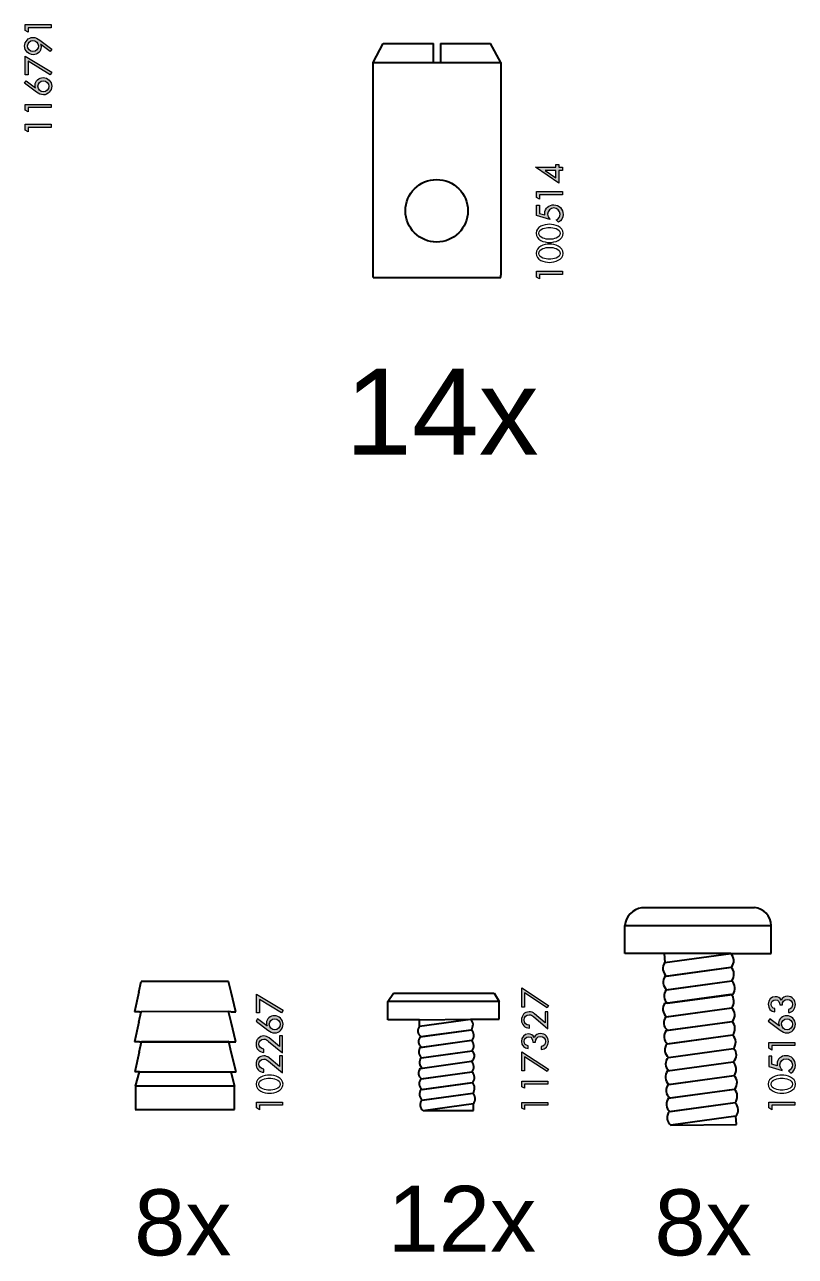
# Model space of a CAD drawing. Header units: centimetres. Extents: x 50 to 1431, y -211 to 1012.
# Drawn here: x 418.6 to 481.7, y 308.3 to 409.1 of the extents above; entities that cross this region are included whole.
import ezdxf

# ---------------------------------------------------------------- set-up
doc = ezdxf.new("R2010")
doc.units = ezdxf.units.CM
doc.header["$MEASUREMENT"] = 0
for name, color, linetype in [('Chiodi', 1, 'Continuous'), ('Livello 1', 7, 'Continuous'), ('struttura', 7, 'Continuous')]:
    doc.layers.add(name, color=color, linetype=linetype)
doc.styles.get("Standard").update_dxf_attribs({"font": 'Arial.ttf'})

msp = doc.modelspace()

# ---------------------------------------------------------------- hatches: boundary and pattern name
at = {"layer": 'Livello 1', "true_color": 0xffffff}
h = msp.add_hatch(color=7, dxfattribs=at)
h.dxf.hatch_style = 2
h.paths.add_polyline_path([(418.92, 408.52), (418.68, 408.67), (418.68, 409.15), (420.8, 409.15), (420.8, 408.89), (418.92, 408.89)])
h = msp.add_hatch(color=7, dxfattribs=at)
h.dxf.hatch_style = 2
edge = h.paths.add_edge_path()
edge.add_spline(control_points=[(420.72, 406.95), (420.72, 406.95), (419.95, 407.52), (419.95, 407.52), (419.95, 407.52), (419.94, 407.52), (419.94, 407.52), (419.98, 407.46), (419.98, 407.38), (419.98, 407.31), (419.98, 406.96), (419.67, 406.69), (419.33, 406.69), (418.94, 406.69), (418.63, 407.01), (418.63, 407.4), (418.63, 407.76), (418.93, 408.1), (419.31, 408.1), (419.52, 408.1), (419.7, 408), (419.87, 407.87), (419.87, 407.87), (420.85, 407.15), (420.85, 407.15), (420.85, 407.15), (420.72, 406.95), (420.72, 406.95)], knot_values=[0, 0, 0, 0, 1, 1, 1, 2, 2, 2, 3, 3, 3, 4, 4, 4, 5, 5, 5, 6, 6, 6, 7, 7, 7, 8, 8, 8, 9, 9, 9, 9], degree=3, periodic=0)
edge = h.paths.add_edge_path()
edge.add_spline(control_points=[(419.31, 407.85), (419.09, 407.85), (418.87, 407.65), (418.87, 407.42), (418.87, 407.16), (419.07, 406.95), (419.31, 406.95), (419.57, 406.95), (419.76, 407.18), (419.76, 407.4), (419.76, 407.67), (419.54, 407.85), (419.31, 407.85)], knot_values=[0, 0, 0, 0, 0.352778, 0.352778, 0.352778, 0.705556, 0.705556, 0.705556, 1.058333, 1.058333, 1.058333, 1.411111, 1.411111, 1.411111, 1.411111], degree=3, periodic=0)
edge.add_line((419.31, 407.85), (419.31, 407.85))
h = msp.add_hatch(color=7, dxfattribs=at)
h.dxf.hatch_style = 2
h.paths.add_polyline_path([(418.92, 405.05), (418.68, 405.05), (418.68, 406.58), (420.85, 405.25), (420.72, 405.05), (418.92, 406.15)])
h = msp.add_hatch(color=7, dxfattribs=at)
h.dxf.hatch_style = 2
edge = h.paths.add_edge_path()
edge.add_spline(control_points=[(418.76, 404.55), (418.76, 404.55), (419.53, 403.98), (419.53, 403.98), (419.53, 403.98), (419.53, 403.98), (419.53, 403.98), (419.5, 404.05), (419.48, 404.12), (419.48, 404.19), (419.48, 404.54), (419.81, 404.81), (420.15, 404.81), (420.54, 404.81), (420.85, 404.49), (420.85, 404.11), (420.85, 403.74), (420.54, 403.4), (420.17, 403.4), (419.95, 403.4), (419.77, 403.5), (419.61, 403.63), (419.61, 403.63), (418.63, 404.35), (418.63, 404.35), (418.63, 404.35), (418.76, 404.55), (418.76, 404.55)], knot_values=[0, 0, 0, 0, 1, 1, 1, 2, 2, 2, 3, 3, 3, 4, 4, 4, 5, 5, 5, 6, 6, 6, 7, 7, 7, 8, 8, 8, 9, 9, 9, 9], degree=3, periodic=0)
edge = h.paths.add_edge_path()
edge.add_spline(control_points=[(420.18, 404.55), (419.91, 404.55), (419.72, 404.33), (419.72, 404.1), (419.72, 403.87), (419.93, 403.65), (420.16, 403.65), (420.41, 403.65), (420.61, 403.86), (420.61, 404.1), (420.61, 404.34), (420.41, 404.55), (420.18, 404.55)], knot_values=[0, 0, 0, 0, 0.352778, 0.352778, 0.352778, 0.705556, 0.705556, 0.705556, 1.058333, 1.058333, 1.058333, 1.411111, 1.411111, 1.411111, 1.411111], degree=3, periodic=0)
edge.add_line((420.18, 404.55), (420.18, 404.55))
h = msp.add_hatch(color=7, dxfattribs=at)
h.dxf.hatch_style = 2
h.paths.add_polyline_path([(418.92, 402), (418.68, 402.15), (418.68, 402.62), (420.8, 402.62), (420.8, 402.37), (418.92, 402.37)])
h = msp.add_hatch(color=7, dxfattribs=at)
h.dxf.hatch_style = 2
h.paths.add_polyline_path([(418.92, 400.37), (418.68, 400.52), (418.68, 400.99), (420.8, 400.99), (420.8, 400.74), (418.92, 400.74)])
h = msp.add_hatch(color=7, dxfattribs=at)
h.dxf.hatch_style = 2
h.paths.add_polyline_path([(462.12, 397.71), (462.35, 397.71), (462.35, 397.47), (462.66, 397.47), (462.66, 397.21), (462.35, 397.21), (462.35, 396.16), (460.44, 397.47), (462.12, 397.47)])
h.paths.add_polyline_path([(461.24, 397.21), (461.24, 397.21), (462.12, 396.61), (462.12, 397.21)])
h = msp.add_hatch(color=7, dxfattribs=at)
h.dxf.hatch_style = 2
h.paths.add_polyline_path([(460.78, 394.86), (460.53, 395.01), (460.53, 395.48), (462.66, 395.48), (462.66, 395.23), (460.78, 395.23)])
h = msp.add_hatch(color=7, dxfattribs=at)
h.dxf.hatch_style = 2
edge = h.paths.add_edge_path()
edge.add_spline(control_points=[(460.78, 393.7), (460.78, 393.7), (461.21, 393.57), (461.21, 393.57), (461.21, 393.57), (461.21, 393.72), (461.21, 393.72), (461.21, 394.13), (461.56, 394.4), (461.95, 394.4), (462.4, 394.4), (462.71, 394.05), (462.71, 393.61), (462.71, 393.35), (462.57, 393.09), (462.33, 392.97), (462.33, 392.97), (462.15, 393.16), (462.15, 393.16), (462.33, 393.23), (462.46, 393.45), (462.46, 393.63), (462.46, 393.92), (462.23, 394.15), (461.94, 394.15), (461.67, 394.15), (461.44, 393.91), (461.44, 393.64), (461.44, 393.49), (461.51, 393.34), (461.63, 393.24), (461.63, 393.24), (461.63, 393.19), (461.63, 393.19), (461.63, 393.19), (460.53, 393.52), (460.53, 393.52), (460.53, 393.52), (460.53, 394.37), (460.53, 394.37), (460.53, 394.37), (460.78, 394.37), (460.78, 394.37), (460.78, 394.37), (460.78, 393.7), (460.78, 393.7)], knot_values=[0, 0, 0, 0, 1, 1, 1, 2, 2, 2, 3, 3, 3, 4, 4, 4, 5, 5, 5, 6, 6, 6, 7, 7, 7, 8, 8, 8, 9, 9, 9, 10, 10, 10, 11, 11, 11, 12, 12, 12, 13, 13, 13, 14, 14, 14, 15, 15, 15, 15], degree=3, periodic=0)
h = msp.add_hatch(color=7, dxfattribs=at)
h.dxf.hatch_style = 2
h.paths.add_polyline_path([(460.78, 388.33), (460.53, 388.48), (460.53, 388.96), (462.66, 388.96), (462.66, 388.7), (460.78, 388.7)])
h = msp.add_hatch(color=7, dxfattribs=at)
h.dxf.hatch_style = 2
h.paths.add_polyline_path([(437.86, 328.27), (437.61, 328.27), (437.61, 329.8), (439.78, 328.48), (439.66, 328.27), (437.86, 329.37)])
h = msp.add_hatch(color=7, dxfattribs=at)
h.dxf.hatch_style = 2
h.paths.add_polyline_path([(459.55, 328.74), (459.33, 328.74), (459.33, 330.31), (461.5, 328.88), (461.39, 328.69), (459.55, 329.9)])
h = msp.add_hatch(color=7, dxfattribs=at)
h.dxf.hatch_style = 2
edge = h.paths.add_edge_path()
edge.add_spline(control_points=[(480.44, 328.91), (480.44, 329.14), (480.36, 329.33), (480.1, 329.33), (479.88, 329.33), (479.73, 329.17), (479.73, 328.96), (479.73, 328.77), (479.86, 328.64), (480.04, 328.61), (480.04, 328.61), (480.04, 328.35), (480.04, 328.35), (479.69, 328.4), (479.5, 328.62), (479.5, 328.97), (479.5, 329.31), (479.72, 329.59), (480.08, 329.59), (480.28, 329.59), (480.45, 329.5), (480.56, 329.31), (480.65, 329.52), (480.85, 329.62), (481.08, 329.62), (481.48, 329.62), (481.72, 329.32), (481.72, 328.94), (481.72, 328.6), (481.5, 328.3), (481.15, 328.29), (481.15, 328.29), (481.15, 328.54), (481.15, 328.54), (481.36, 328.57), (481.49, 328.75), (481.49, 328.96), (481.49, 329.19), (481.3, 329.36), (481.07, 329.36), (480.8, 329.36), (480.64, 329.18), (480.66, 328.91), (480.66, 328.91), (480.44, 328.91), (480.44, 328.91)], knot_values=[0, 0, 0, 0, 1, 1, 1, 2, 2, 2, 3, 3, 3, 4, 4, 4, 5, 5, 5, 6, 6, 6, 7, 7, 7, 8, 8, 8, 9, 9, 9, 10, 10, 10, 11, 11, 11, 12, 12, 12, 13, 13, 13, 14, 14, 14, 15, 15, 15, 15], degree=3, periodic=0)
h = msp.add_hatch(color=7, dxfattribs=at)
h.dxf.hatch_style = 2
edge = h.paths.add_edge_path()
edge.add_spline(control_points=[(437.7, 327.77), (437.7, 327.77), (438.46, 327.2), (438.46, 327.2), (438.46, 327.2), (438.47, 327.21), (438.47, 327.21), (438.44, 327.27), (438.42, 327.34), (438.42, 327.42), (438.42, 327.77), (438.74, 328.03), (439.09, 328.03), (439.47, 328.03), (439.78, 327.71), (439.78, 327.33), (439.78, 326.96), (439.48, 326.62), (439.11, 326.62), (438.89, 326.62), (438.71, 326.73), (438.54, 326.85), (438.54, 326.85), (437.57, 327.58), (437.57, 327.58), (437.57, 327.58), (437.7, 327.77), (437.7, 327.77)], knot_values=[0, 0, 0, 0, 1, 1, 1, 2, 2, 2, 3, 3, 3, 4, 4, 4, 5, 5, 5, 6, 6, 6, 7, 7, 7, 8, 8, 8, 9, 9, 9, 9], degree=3, periodic=0)
edge = h.paths.add_edge_path()
edge.add_spline(control_points=[(439.11, 327.78), (438.85, 327.78), (438.66, 327.55), (438.66, 327.33), (438.66, 327.09), (438.87, 326.87), (439.1, 326.87), (439.34, 326.87), (439.55, 327.08), (439.55, 327.33), (439.55, 327.56), (439.35, 327.78), (439.11, 327.78)], knot_values=[0, 0, 0, 0, 0.352778, 0.352778, 0.352778, 0.705556, 0.705556, 0.705556, 1.058333, 1.058333, 1.058333, 1.411111, 1.411111, 1.411111, 1.411111], degree=3, periodic=0)
edge.add_line((439.11, 327.78), (439.11, 327.78))
h = msp.add_hatch(color=7, dxfattribs=at)
h.dxf.hatch_style = 2
edge = h.paths.add_edge_path()
edge.add_spline(control_points=[(461.24, 328.35), (461.24, 328.35), (461.46, 328.35), (461.46, 328.35), (461.46, 328.35), (461.46, 326.97), (461.46, 326.97), (461.46, 326.97), (460.28, 327.97), (460.28, 327.97), (460.18, 328.05), (460.07, 328.11), (459.93, 328.11), (459.69, 328.11), (459.52, 327.92), (459.52, 327.69), (459.52, 327.43), (459.7, 327.26), (459.95, 327.26), (459.95, 327.26), (459.95, 327.02), (459.95, 327.02), (459.58, 327.03), (459.3, 327.3), (459.3, 327.68), (459.3, 328.03), (459.55, 328.35), (459.92, 328.35), (460.1, 328.35), (460.25, 328.3), (460.37, 328.19), (460.37, 328.19), (461.24, 327.45), (461.24, 327.45), (461.24, 327.45), (461.24, 328.35), (461.24, 328.35)], knot_values=[0, 0, 0, 0, 1, 1, 1, 2, 2, 2, 3, 3, 3, 4, 4, 4, 5, 5, 5, 6, 6, 6, 7, 7, 7, 8, 8, 8, 9, 9, 9, 10, 10, 10, 11, 11, 11, 12, 12, 12, 12], degree=3, periodic=0)
h = msp.add_hatch(color=7, dxfattribs=at)
h.dxf.hatch_style = 2
edge = h.paths.add_edge_path()
edge.add_spline(control_points=[(479.63, 327.77), (479.63, 327.77), (480.4, 327.2), (480.4, 327.2), (480.4, 327.2), (480.41, 327.21), (480.41, 327.21), (480.38, 327.27), (480.35, 327.34), (480.35, 327.42), (480.35, 327.77), (480.68, 328.03), (481.02, 328.03), (481.41, 328.03), (481.72, 327.71), (481.72, 327.33), (481.72, 326.96), (481.42, 326.62), (481.04, 326.62), (480.83, 326.62), (480.65, 326.73), (480.48, 326.85), (480.48, 326.85), (479.5, 327.58), (479.5, 327.58), (479.5, 327.58), (479.63, 327.77), (479.63, 327.77)], knot_values=[0, 0, 0, 0, 1, 1, 1, 2, 2, 2, 3, 3, 3, 4, 4, 4, 5, 5, 5, 6, 6, 6, 7, 7, 7, 8, 8, 8, 9, 9, 9, 9], degree=3, periodic=0)
edge = h.paths.add_edge_path()
edge.add_spline(control_points=[(481.05, 327.78), (480.78, 327.78), (480.59, 327.55), (480.59, 327.33), (480.59, 327.09), (480.8, 326.87), (481.04, 326.87), (481.28, 326.87), (481.48, 327.08), (481.48, 327.33), (481.48, 327.56), (481.29, 327.78), (481.05, 327.78)], knot_values=[0, 0, 0, 0, 0.352778, 0.352778, 0.352778, 0.705556, 0.705556, 0.705556, 1.058333, 1.058333, 1.058333, 1.411111, 1.411111, 1.411111, 1.411111], degree=3, periodic=0)
edge.add_line((481.05, 327.78), (481.05, 327.78))
h = msp.add_hatch(color=7, dxfattribs=at)
h.dxf.hatch_style = 2
edge = h.paths.add_edge_path()
edge.add_spline(control_points=[(439.5, 326.38), (439.5, 326.38), (439.74, 326.38), (439.74, 326.38), (439.74, 326.38), (439.74, 325), (439.74, 325), (439.74, 325), (438.6, 325.93), (438.6, 325.93), (438.49, 326.02), (438.36, 326.12), (438.22, 326.12), (437.99, 326.12), (437.81, 325.93), (437.81, 325.71), (437.81, 325.49), (437.99, 325.31), (438.2, 325.3), (438.2, 325.3), (438.2, 325.03), (438.2, 325.03), (437.82, 325.07), (437.57, 325.32), (437.57, 325.71), (437.57, 326.07), (437.84, 326.38), (438.21, 326.38), (438.36, 326.38), (438.52, 326.32), (438.64, 326.22), (438.64, 326.22), (439.5, 325.52), (439.5, 325.52), (439.5, 325.52), (439.5, 326.38), (439.5, 326.38)], knot_values=[0, 0, 0, 0, 1, 1, 1, 2, 2, 2, 3, 3, 3, 4, 4, 4, 5, 5, 5, 6, 6, 6, 7, 7, 7, 8, 8, 8, 9, 9, 9, 10, 10, 10, 11, 11, 11, 12, 12, 12, 12], degree=3, periodic=0)
h = msp.add_hatch(color=7, dxfattribs=at)
h.dxf.hatch_style = 2
edge = h.paths.add_edge_path()
edge.add_spline(control_points=[(460.23, 325.88), (460.22, 326.11), (460.16, 326.3), (459.89, 326.3), (459.66, 326.3), (459.52, 326.15), (459.52, 325.93), (459.52, 325.72), (459.66, 325.6), (459.86, 325.58), (459.86, 325.58), (459.86, 325.34), (459.86, 325.34), (459.52, 325.38), (459.3, 325.58), (459.3, 325.93), (459.3, 326.28), (459.53, 326.54), (459.88, 326.54), (460.06, 326.54), (460.25, 326.44), (460.34, 326.26), (460.44, 326.47), (460.65, 326.57), (460.86, 326.57), (461.24, 326.57), (461.5, 326.27), (461.5, 325.91), (461.5, 325.56), (461.26, 325.28), (460.91, 325.28), (460.91, 325.28), (460.91, 325.51), (460.91, 325.51), (461.12, 325.52), (461.28, 325.7), (461.28, 325.92), (461.28, 326.15), (461.08, 326.33), (460.85, 326.33), (460.58, 326.33), (460.44, 326.14), (460.45, 325.88), (460.45, 325.88), (460.23, 325.88), (460.23, 325.88)], knot_values=[0, 0, 0, 0, 1, 1, 1, 2, 2, 2, 3, 3, 3, 4, 4, 4, 5, 5, 5, 6, 6, 6, 7, 7, 7, 8, 8, 8, 9, 9, 9, 10, 10, 10, 11, 11, 11, 12, 12, 12, 13, 13, 13, 14, 14, 14, 15, 15, 15, 15], degree=3, periodic=0)
h = msp.add_hatch(color=7, dxfattribs=at)
h.dxf.hatch_style = 2
h.paths.add_polyline_path([(479.79, 325.22), (479.55, 325.37), (479.55, 325.85), (481.68, 325.85), (481.68, 325.59), (479.79, 325.59)])
h = msp.add_hatch(color=7, dxfattribs=at)
h.dxf.hatch_style = 2
edge = h.paths.add_edge_path()
edge.add_spline(control_points=[(439.5, 324.75), (439.5, 324.75), (439.74, 324.75), (439.74, 324.75), (439.74, 324.75), (439.74, 323.37), (439.74, 323.37), (439.74, 323.37), (438.6, 324.3), (438.6, 324.3), (438.49, 324.39), (438.36, 324.49), (438.22, 324.49), (437.99, 324.49), (437.81, 324.29), (437.81, 324.07), (437.81, 323.86), (437.99, 323.68), (438.2, 323.66), (438.2, 323.66), (438.2, 323.4), (438.2, 323.4), (437.82, 323.44), (437.57, 323.69), (437.57, 324.07), (437.57, 324.43), (437.84, 324.75), (438.21, 324.75), (438.36, 324.75), (438.52, 324.69), (438.64, 324.59), (438.64, 324.59), (439.5, 323.89), (439.5, 323.89), (439.5, 323.89), (439.5, 324.75), (439.5, 324.75)], knot_values=[0, 0, 0, 0, 1, 1, 1, 2, 2, 2, 3, 3, 3, 4, 4, 4, 5, 5, 5, 6, 6, 6, 7, 7, 7, 8, 8, 8, 9, 9, 9, 10, 10, 10, 11, 11, 11, 12, 12, 12, 12], degree=3, periodic=0)
h = msp.add_hatch(color=7, dxfattribs=at)
h.dxf.hatch_style = 2
h.paths.add_polyline_path([(459.55, 323.52), (459.33, 323.52), (459.33, 325.09), (461.5, 323.66), (461.39, 323.48), (459.55, 324.68)])
h = msp.add_hatch(color=7, dxfattribs=at)
h.dxf.hatch_style = 2
edge = h.paths.add_edge_path()
edge.add_spline(control_points=[(479.79, 324.07), (479.79, 324.07), (480.23, 323.93), (480.23, 323.93), (480.23, 323.93), (480.22, 324.08), (480.22, 324.08), (480.22, 324.49), (480.57, 324.76), (480.96, 324.76), (481.41, 324.76), (481.72, 324.42), (481.72, 323.98), (481.72, 323.72), (481.58, 323.45), (481.35, 323.33), (481.35, 323.33), (481.16, 323.53), (481.16, 323.53), (481.34, 323.59), (481.48, 323.81), (481.48, 324), (481.48, 324.29), (481.24, 324.51), (480.96, 324.51), (480.68, 324.51), (480.45, 324.28), (480.45, 324), (480.45, 323.85), (480.52, 323.7), (480.64, 323.61), (480.64, 323.61), (480.64, 323.56), (480.64, 323.56), (480.64, 323.56), (479.55, 323.88), (479.55, 323.88), (479.55, 323.88), (479.55, 324.73), (479.55, 324.73), (479.55, 324.73), (479.79, 324.73), (479.79, 324.73), (479.79, 324.73), (479.79, 324.07), (479.79, 324.07)], knot_values=[0, 0, 0, 0, 1, 1, 1, 2, 2, 2, 3, 3, 3, 4, 4, 4, 5, 5, 5, 6, 6, 6, 7, 7, 7, 8, 8, 8, 9, 9, 9, 10, 10, 10, 11, 11, 11, 12, 12, 12, 13, 13, 13, 14, 14, 14, 15, 15, 15, 15], degree=3, periodic=0)
h = msp.add_hatch(color=7, dxfattribs=at)
h.dxf.hatch_style = 2
h.paths.add_polyline_path([(459.55, 322.09), (459.33, 322.21), (459.33, 322.67), (461.46, 322.67), (461.46, 322.44), (459.55, 322.44)])
h = msp.add_hatch(color=7, dxfattribs=at)
h.dxf.hatch_style = 2
h.paths.add_polyline_path([(437.86, 320.33), (437.61, 320.48), (437.61, 320.95), (439.74, 320.95), (439.74, 320.7), (437.86, 320.7)])
h = msp.add_hatch(color=7, dxfattribs=at)
h.dxf.hatch_style = 2
h.paths.add_polyline_path([(459.55, 320.35), (459.33, 320.47), (459.33, 320.94), (461.46, 320.94), (461.46, 320.7), (459.55, 320.7)])
h = msp.add_hatch(color=7, dxfattribs=at)
h.dxf.hatch_style = 2
h.paths.add_polyline_path([(479.79, 320.33), (479.55, 320.48), (479.55, 320.95), (481.68, 320.95), (481.68, 320.7), (479.79, 320.7)])

# ---------------------------------------------------------------- linework, layer by layer
at = {"layer": 'Chiodi'}
for p, q in [((447.16, 406.05), (447.98, 407.6)), ((447.98, 407.6), (452.11, 407.6)), ((452.11, 406.05), (452.11, 407.6)), ((452.67, 407.6), (452.67, 406.05)), ((452.67, 407.6), (456.76, 407.6)), ((457.61, 406.05), (456.76, 407.6)), ((447.16, 406.05), (457.61, 406.05)), ((447.17, 388.46), (447.17, 406.06)), ((457.61, 406.05), (457.61, 388.64)), ((447.17, 388.46), (457.61, 388.46)), ((457.61, 388.46), (457.61, 388.64)), ((469.14, 336.88), (478.37, 336.88)), ((467.76, 333.12), (467.76, 335.43)), ((467.76, 335.43), (479.3, 335.43)), ((479.3, 335.43), (479.75, 335.43)), ((479.75, 335.43), (479.75, 335.42)), ((479.75, 333.12), (479.75, 335.42)), ((470.99, 333.12), (467.76, 333.12)), ((476.43, 333.12), (470.99, 333.12)), ((470.99, 333.12), (471.04, 332.38)), ((471.04, 332.38), (476.43, 333.12)), ((476.43, 333.12), (479.75, 333.12)), ((471.06, 331.27), (476.45, 332.01)), ((471.18, 331.28), (476.5, 332.01)), ((427.98, 329.97), (428.17, 330.82)), ((435.32, 330.84), (428.17, 330.82)), ((435.53, 329.97), (435.32, 330.84)), ((471.13, 330.16), (476.52, 330.89)), ((471.19, 330.16), (476.51, 330.89)), ((427.98, 329.97), (427.62, 328.36)), ((435.92, 328.36), (435.53, 329.97)), ((448.37, 329.19), (448.83, 329.88)), ((448.83, 329.88), (457.06, 329.88)), ((457.06, 329.88), (457.48, 329.19)), ((471.05, 329.05), (476.44, 329.79)), ((471.26, 329.05), (476.58, 329.78)), ((457.48, 329.19), (448.37, 329.19)), ((448.37, 327.69), (448.37, 329.19)), ((457.48, 327.75), (457.48, 329.19)), ((471.12, 327.94), (476.51, 328.68)), ((471.18, 327.95), (476.5, 328.68)), ((428.02, 328.36), (427.62, 328.36)), ((427.99, 327.51), (428.17, 328.36)), ((428.02, 328.36), (428.17, 328.36)), ((435.33, 328.38), (428.17, 328.36)), ((435.54, 327.51), (435.33, 328.38)), ((435.5, 328.36), (435.33, 328.38)), ((435.5, 328.36), (435.92, 328.36)), ((450.95, 327.69), (448.37, 327.69)), ((450.95, 327.17), (455.14, 327.75)), ((450.95, 327.69), (455.14, 327.75)), ((450.95, 327.17), (450.95, 327.69)), ((455.14, 327.75), (457.48, 327.75)), ((427.99, 327.51), (427.63, 325.9)), ((435.93, 325.9), (435.54, 327.51)), ((451.01, 326.31), (455.2, 326.88)), ((451.06, 326.32), (455.19, 326.88)), ((471.14, 326.83), (476.52, 327.57)), ((471.25, 326.84), (476.57, 327.57)), ((428.03, 325.9), (427.63, 325.9)), ((428, 325.04), (428.19, 325.89)), ((428.03, 325.9), (435.51, 325.9)), ((435.34, 325.91), (428.19, 325.89)), ((435.55, 325.04), (435.34, 325.91)), ((435.51, 325.9), (435.93, 325.9)), ((451.02, 325.44), (455.21, 326.02)), ((451.11, 325.45), (455.25, 326.02)), ((471.21, 325.72), (476.59, 326.46)), ((471.27, 325.73), (476.59, 326.46)), ((428, 325.04), (427.64, 323.43)), ((435.94, 323.43), (435.55, 325.04)), ((451.08, 324.58), (455.26, 325.15)), ((451.12, 324.59), (455.26, 325.15)), ((471.34, 324.61), (476.66, 325.34)), ((451.01, 323.72), (455.2, 324.3)), ((471.24, 323.52), (476.63, 324.25)), ((428.04, 323.43), (427.64, 323.43)), ((427.7, 322.28), (428.04, 323.43)), ((428.04, 323.43), (435.52, 323.43)), ((435.52, 323.43), (435.8, 322.28)), ((435.52, 323.43), (435.94, 323.43)), ((451.07, 322.86), (455.26, 323.43)), ((451.11, 322.86), (455.25, 323.43)), ((471.31, 322.4), (476.7, 323.14)), ((471.37, 322.41), (476.69, 323.14)), ((435.8, 322.28), (427.7, 322.28)), ((427.7, 322.28), (427.7, 320.35)), ((435.8, 320.36), (435.8, 322.28)), ((451.08, 321.99), (455.27, 322.57)), ((451.13, 321.13), (455.32, 321.7)), ((451.17, 322), (455.31, 322.57)), ((451.18, 321.13), (455.32, 321.7)), ((471.33, 321.29), (476.72, 322.03)), ((471.44, 321.3), (476.76, 322.03)), ((451.24, 320.27), (455.37, 320.84)), ((455.37, 320.27), (455.37, 320.84)), ((471.4, 320.18), (476.79, 320.92)), ((471.46, 320.19), (476.78, 320.92)), ((427.68, 320.36), (435.8, 320.36)), ((451.24, 320.27), (455.37, 320.27)), ((476.85, 319.8), (471.53, 319.07)), ((476.91, 319.12), (476.85, 319.8)), ((471.53, 319.07), (476.91, 319.12))]:
    msp.add_line(p, q, dxfattribs=at)
msp.add_circle((452.36, 393.91), 2.56, dxfattribs=at)
for centre, radius, start, end in [((469.42, 335.23), 1.67, 99.7458, 173.4287), ((478.23, 335.37), 1.52, 1.9712, 84.8543), ((475.85, 332.53), 0.828, 320.9942, 45.7306), ((471.66, 331.89), 0.784, 141.5831, 231.9581), ((475.87, 331.42), 0.828, 320.9942, 45.7306), ((471.68, 330.78), 0.784, 141.5831, 231.9581), ((475.94, 330.3), 0.828, 320.9942, 45.7306), ((471.75, 329.67), 0.784, 141.5831, 231.9581), ((475.86, 329.2), 0.828, 320.9942, 45.7306), ((471.66, 328.57), 0.784, 141.5831, 231.9581), ((475.93, 328.09), 0.828, 320.9942, 45.7306), ((454.69, 327.29), 0.644, 320.9942, 45.7306), ((471.73, 327.46), 0.784, 141.5831, 231.9581), ((451.43, 326.8), 0.61, 141.5831, 231.9581), ((454.75, 326.42), 0.644, 320.9942, 45.7306), ((471.75, 326.34), 0.784, 141.5831, 231.9581), ((475.95, 326.98), 0.828, 320.9942, 45.7306), ((451.49, 325.93), 0.61, 141.5831, 231.9581), ((454.76, 325.56), 0.644, 320.9942, 45.7306), ((471.82, 325.23), 0.784, 141.5831, 231.9581), ((476.01, 325.86), 0.828, 320.9942, 45.7306), ((451.5, 325.07), 0.61, 141.5831, 231.9581), ((454.93, 324.75), 0.525, 300.9257, 50.8227), ((471.77, 324.09), 0.674, 129.324, 235.6636), ((476.17, 324.81), 0.724, 309.6958, 47.4217), ((451.49, 323.34), 0.61, 141.5831, 231.9581), ((451.52, 324.21), 0.574, 140.0829, 233.8973), ((454.75, 323.84), 0.644, 320.9942, 45.7306), ((476.05, 323.66), 0.828, 320.9942, 45.7306), ((451.54, 322.48), 0.61, 141.5831, 231.9581), ((454.81, 322.97), 0.644, 320.9942, 45.7306), ((471.86, 323.03), 0.784, 141.5831, 231.9581), ((476.12, 322.55), 0.828, 320.9942, 45.7306), ((451.56, 321.61), 0.61, 141.5831, 231.9581), ((454.82, 322.11), 0.644, 320.9942, 45.7306), ((454.87, 321.24), 0.644, 320.9942, 45.7306), ((471.93, 321.92), 0.784, 141.5831, 231.9581), ((476.14, 321.44), 0.828, 320.9942, 45.7306), ((451.61, 320.75), 0.61, 141.5831, 231.9581), ((471.94, 320.8), 0.784, 141.5831, 231.9581), ((476.21, 320.32), 0.828, 320.9942, 45.7306), ((472.01, 319.69), 0.784, 141.5831, 231.9581)]:
    msp.add_arc(centre, radius, start, end, dxfattribs=at)
at = {"layer": 'Livello 1', "lineweight": 0}
for p, q in [((418.68, 408.67), (418.68, 409.15)), ((418.68, 409.15), (420.8, 409.15)), ((418.92, 408.52), (418.68, 408.67)), ((420.8, 408.89), (418.92, 408.89)), ((418.92, 408.89), (418.92, 408.52)), ((420.8, 409.15), (420.8, 408.89)), ((418.68, 405.05), (418.68, 406.58)), ((418.68, 406.58), (420.85, 405.25)), ((420.72, 405.05), (418.92, 406.15)), ((418.92, 406.15), (418.92, 405.05)), ((418.92, 405.05), (418.68, 405.05)), ((420.85, 405.25), (420.72, 405.05)), ((418.68, 402.15), (418.68, 402.62)), ((418.68, 402.62), (420.8, 402.62)), ((420.8, 402.37), (418.92, 402.37)), ((418.92, 402.37), (418.92, 402)), ((420.8, 402.62), (420.8, 402.37)), ((418.92, 402), (418.68, 402.15)), ((418.68, 400.52), (418.68, 400.99)), ((418.68, 400.99), (420.8, 400.99)), ((418.92, 400.37), (418.68, 400.52)), ((420.8, 400.74), (418.92, 400.74)), ((418.92, 400.74), (418.92, 400.37)), ((420.8, 400.99), (420.8, 400.74)), ((462.35, 396.16), (460.44, 397.47)), ((460.44, 397.47), (462.12, 397.47)), ((461.24, 397.21), (461.24, 397.21)), ((461.24, 397.21), (462.12, 396.61)), ((462.12, 397.21), (461.24, 397.21)), ((462.12, 397.71), (462.35, 397.71)), ((462.12, 397.47), (462.12, 397.71)), ((462.12, 396.61), (462.12, 397.21)), ((462.35, 397.71), (462.35, 397.47)), ((462.35, 397.47), (462.66, 397.47)), ((462.66, 397.21), (462.35, 397.21)), ((462.35, 397.21), (462.35, 396.16)), ((462.66, 397.47), (462.66, 397.21)), ((460.53, 395.01), (460.53, 395.48)), ((460.53, 395.48), (462.66, 395.48)), ((462.66, 395.23), (460.78, 395.23)), ((460.78, 395.23), (460.78, 394.86)), ((462.66, 395.48), (462.66, 395.23)), ((460.78, 394.86), (460.53, 395.01)), ((460.53, 388.48), (460.53, 388.96)), ((460.53, 388.96), (462.66, 388.96)), ((460.78, 388.33), (460.53, 388.48)), ((462.66, 388.7), (460.78, 388.7)), ((460.78, 388.7), (460.78, 388.33)), ((462.66, 388.96), (462.66, 388.7))]:
    msp.add_line(p, q, dxfattribs=at)
for points in [[(437.86, 328.27), (437.61, 328.27), (437.61, 329.8), (439.78, 328.48), (439.66, 328.27), (437.86, 329.37), (437.86, 328.27)], [(459.55, 328.74), (459.33, 328.74), (459.33, 330.31), (461.5, 328.88), (461.39, 328.69), (459.55, 329.9), (459.55, 328.74)], [(479.79, 325.22), (479.55, 325.37), (479.55, 325.85), (481.68, 325.85), (481.68, 325.59), (479.79, 325.59), (479.79, 325.22)], [(459.55, 323.52), (459.33, 323.52), (459.33, 325.09), (461.5, 323.66), (461.39, 323.48), (459.55, 324.68), (459.55, 323.52)], [(459.55, 322.09), (459.33, 322.21), (459.33, 322.67), (461.46, 322.67), (461.46, 322.44), (459.55, 322.44), (459.55, 322.09)], [(437.86, 320.33), (437.61, 320.48), (437.61, 320.95), (439.74, 320.95), (439.74, 320.7), (437.86, 320.7), (437.86, 320.33)], [(459.55, 320.35), (459.33, 320.47), (459.33, 320.94), (461.46, 320.94), (461.46, 320.7), (459.55, 320.7), (459.55, 320.35)], [(479.79, 320.33), (479.55, 320.48), (479.55, 320.95), (481.68, 320.95), (481.68, 320.7), (479.79, 320.7), (479.79, 320.33)]]:
    msp.add_lwpolyline(points, dxfattribs=at)
for points, knots in [([(419.94, 407.52), (419.98, 407.46), (419.98, 407.38), (419.98, 407.31), (419.98, 406.96), (419.67, 406.69), (419.33, 406.69), (418.94, 406.69), (418.63, 407.01), (418.63, 407.4), (418.63, 407.76), (418.93, 408.1), (419.31, 408.1), (419.52, 408.1), (419.7, 408), (419.87, 407.87)], [2, 2, 2, 2, 3, 3, 3, 4, 4, 4, 5, 5, 5, 6, 6, 6, 7, 7, 7, 7]), ([(419.31, 407.85), (419.09, 407.85), (418.87, 407.65), (418.87, 407.42), (418.87, 407.16), (419.07, 406.95), (419.31, 406.95), (419.57, 406.95), (419.76, 407.18), (419.76, 407.4), (419.76, 407.67), (419.54, 407.85), (419.31, 407.85)], [0, 0, 0, 0, 1, 1, 1, 2, 2, 2, 3, 3, 3, 4, 4, 4, 4]), ([(419.53, 403.98), (419.5, 404.05), (419.48, 404.12), (419.48, 404.19), (419.48, 404.54), (419.81, 404.81), (420.15, 404.81), (420.54, 404.81), (420.85, 404.49), (420.85, 404.11), (420.85, 403.74), (420.54, 403.4), (420.17, 403.4), (419.95, 403.4), (419.77, 403.5), (419.61, 403.63)], [2, 2, 2, 2, 3, 3, 3, 4, 4, 4, 5, 5, 5, 6, 6, 6, 7, 7, 7, 7]), ([(420.18, 404.55), (419.91, 404.55), (419.72, 404.33), (419.72, 404.1), (419.72, 403.87), (419.93, 403.65), (420.16, 403.65), (420.41, 403.65), (420.61, 403.86), (420.61, 404.1), (420.61, 404.34), (420.41, 404.55), (420.18, 404.55)], [0, 0, 0, 0, 1, 1, 1, 2, 2, 2, 3, 3, 3, 4, 4, 4, 4]), ([(461.21, 393.72), (461.21, 394.13), (461.56, 394.4), (461.95, 394.4), (462.4, 394.4), (462.71, 394.05), (462.71, 393.61), (462.71, 393.35), (462.57, 393.09), (462.33, 392.97)], [2, 2, 2, 2, 3, 3, 3, 4, 4, 4, 5, 5, 5, 5]), ([(462.15, 393.16), (462.33, 393.23), (462.46, 393.45), (462.46, 393.63), (462.46, 393.92), (462.23, 394.15), (461.94, 394.15), (461.67, 394.15), (461.44, 393.91), (461.44, 393.64), (461.44, 393.49), (461.51, 393.34), (461.63, 393.24)], [6, 6, 6, 6, 7, 7, 7, 8, 8, 8, 9, 9, 9, 10, 10, 10, 10]), ([(461.6, 391.32), (461.16, 391.32), (460.49, 391.52), (460.49, 392.07), (460.49, 392.62), (461.16, 392.81), (461.6, 392.81), (462.03, 392.81), (462.71, 392.61), (462.71, 392.07), (462.71, 391.52), (462.03, 391.32), (461.6, 391.32)], [0, 0, 0, 0, 1, 1, 1, 2, 2, 2, 3, 3, 3, 4, 4, 4, 4]), ([(461.59, 391.58), (461.89, 391.58), (462.47, 391.68), (462.47, 392.07), (462.47, 392.45), (461.89, 392.55), (461.59, 392.55), (461.3, 392.55), (460.71, 392.45), (460.71, 392.07), (460.71, 391.68), (461.3, 391.58), (461.59, 391.58)], [0, 0, 0, 0, 1, 1, 1, 2, 2, 2, 3, 3, 3, 4, 4, 4, 4]), ([(461.6, 389.69), (461.16, 389.69), (460.49, 389.88), (460.49, 390.43), (460.49, 390.98), (461.16, 391.18), (461.6, 391.18), (462.03, 391.18), (462.71, 390.98), (462.71, 390.43), (462.71, 389.89), (462.03, 389.69), (461.6, 389.69)], [0, 0, 0, 0, 1, 1, 1, 2, 2, 2, 3, 3, 3, 4, 4, 4, 4]), ([(461.59, 389.95), (461.89, 389.95), (462.47, 390.05), (462.47, 390.43), (462.47, 390.81), (461.89, 390.92), (461.59, 390.92), (461.3, 390.92), (460.71, 390.81), (460.71, 390.43), (460.71, 390.05), (461.3, 389.95), (461.59, 389.95)], [0, 0, 0, 0, 1, 1, 1, 2, 2, 2, 3, 3, 3, 4, 4, 4, 4]), ([(480.44, 328.91), (480.44, 329.14), (480.36, 329.33), (480.1, 329.33), (479.88, 329.33), (479.73, 329.17), (479.73, 328.96), (479.73, 328.77), (479.86, 328.64), (480.04, 328.61), (480.04, 328.61), (480.04, 328.35), (480.04, 328.35), (479.69, 328.4), (479.5, 328.62), (479.5, 328.97), (479.5, 329.31), (479.72, 329.59), (480.08, 329.59), (480.28, 329.59), (480.45, 329.5), (480.56, 329.31), (480.65, 329.52), (480.85, 329.62), (481.08, 329.62), (481.48, 329.62), (481.72, 329.32), (481.72, 328.94), (481.72, 328.6), (481.5, 328.3), (481.15, 328.29), (481.15, 328.29), (481.15, 328.54), (481.15, 328.54), (481.36, 328.57), (481.49, 328.75), (481.49, 328.96), (481.49, 329.19), (481.3, 329.36), (481.07, 329.36), (480.8, 329.36), (480.64, 329.18), (480.66, 328.91), (480.66, 328.91), (480.44, 328.91), (480.44, 328.91)], [0, 0, 0, 0, 1, 1, 1, 2, 2, 2, 3, 3, 3, 4, 4, 4, 5, 5, 5, 6, 6, 6, 7, 7, 7, 8, 8, 8, 9, 9, 9, 10, 10, 10, 11, 11, 11, 12, 12, 12, 13, 13, 13, 14, 14, 14, 15, 15, 15, 15]), ([(437.7, 327.77), (437.7, 327.77), (438.46, 327.2), (438.46, 327.2), (438.46, 327.2), (438.47, 327.21), (438.47, 327.21), (438.44, 327.27), (438.42, 327.34), (438.42, 327.42), (438.42, 327.77), (438.74, 328.03), (439.09, 328.03), (439.47, 328.03), (439.78, 327.71), (439.78, 327.33), (439.78, 326.96), (439.48, 326.62), (439.11, 326.62), (438.89, 326.62), (438.71, 326.73), (438.54, 326.85), (438.54, 326.85), (437.57, 327.58), (437.57, 327.58), (437.57, 327.58), (437.7, 327.77), (437.7, 327.77)], [0, 0, 0, 0, 1, 1, 1, 2, 2, 2, 3, 3, 3, 4, 4, 4, 5, 5, 5, 6, 6, 6, 7, 7, 7, 8, 8, 8, 9, 9, 9, 9]), ([(439.11, 327.78), (438.85, 327.78), (438.66, 327.55), (438.66, 327.33), (438.66, 327.09), (438.87, 326.87), (439.1, 326.87), (439.34, 326.87), (439.55, 327.08), (439.55, 327.33), (439.55, 327.56), (439.35, 327.78), (439.11, 327.78)], [0, 0, 0, 0, 1, 1, 1, 2, 2, 2, 3, 3, 3, 4, 4, 4, 4]), ([(461.24, 328.35), (461.24, 328.35), (461.46, 328.35), (461.46, 328.35), (461.46, 328.35), (461.46, 326.97), (461.46, 326.97), (461.46, 326.97), (460.28, 327.97), (460.28, 327.97), (460.18, 328.05), (460.07, 328.11), (459.93, 328.11), (459.69, 328.11), (459.52, 327.92), (459.52, 327.69), (459.52, 327.43), (459.7, 327.26), (459.95, 327.26), (459.95, 327.26), (459.95, 327.02), (459.95, 327.02), (459.58, 327.03), (459.3, 327.3), (459.3, 327.68), (459.3, 328.03), (459.55, 328.35), (459.92, 328.35), (460.1, 328.35), (460.25, 328.3), (460.37, 328.19), (460.37, 328.19), (461.24, 327.45), (461.24, 327.45), (461.24, 327.45), (461.24, 328.35), (461.24, 328.35)], [0, 0, 0, 0, 1, 1, 1, 2, 2, 2, 3, 3, 3, 4, 4, 4, 5, 5, 5, 6, 6, 6, 7, 7, 7, 8, 8, 8, 9, 9, 9, 10, 10, 10, 11, 11, 11, 12, 12, 12, 12]), ([(479.63, 327.77), (479.63, 327.77), (480.4, 327.2), (480.4, 327.2), (480.4, 327.2), (480.41, 327.21), (480.41, 327.21), (480.38, 327.27), (480.35, 327.34), (480.35, 327.42), (480.35, 327.77), (480.68, 328.03), (481.02, 328.03), (481.41, 328.03), (481.72, 327.71), (481.72, 327.33), (481.72, 326.96), (481.42, 326.62), (481.04, 326.62), (480.83, 326.62), (480.65, 326.73), (480.48, 326.85), (480.48, 326.85), (479.5, 327.58), (479.5, 327.58), (479.5, 327.58), (479.63, 327.77), (479.63, 327.77)], [0, 0, 0, 0, 1, 1, 1, 2, 2, 2, 3, 3, 3, 4, 4, 4, 5, 5, 5, 6, 6, 6, 7, 7, 7, 8, 8, 8, 9, 9, 9, 9]), ([(481.05, 327.78), (480.78, 327.78), (480.59, 327.55), (480.59, 327.33), (480.59, 327.09), (480.8, 326.87), (481.04, 326.87), (481.28, 326.87), (481.48, 327.08), (481.48, 327.33), (481.48, 327.56), (481.29, 327.78), (481.05, 327.78)], [0, 0, 0, 0, 1, 1, 1, 2, 2, 2, 3, 3, 3, 4, 4, 4, 4]), ([(439.5, 326.38), (439.5, 326.38), (439.74, 326.38), (439.74, 326.38), (439.74, 326.38), (439.74, 325), (439.74, 325), (439.74, 325), (438.6, 325.93), (438.6, 325.93), (438.49, 326.02), (438.36, 326.12), (438.22, 326.12), (437.99, 326.12), (437.81, 325.93), (437.81, 325.71), (437.81, 325.49), (437.99, 325.31), (438.2, 325.3), (438.2, 325.3), (438.2, 325.03), (438.2, 325.03), (437.82, 325.07), (437.57, 325.32), (437.57, 325.71), (437.57, 326.07), (437.84, 326.38), (438.21, 326.38), (438.36, 326.38), (438.52, 326.32), (438.64, 326.22), (438.64, 326.22), (439.5, 325.52), (439.5, 325.52), (439.5, 325.52), (439.5, 326.38), (439.5, 326.38)], [0, 0, 0, 0, 1, 1, 1, 2, 2, 2, 3, 3, 3, 4, 4, 4, 5, 5, 5, 6, 6, 6, 7, 7, 7, 8, 8, 8, 9, 9, 9, 10, 10, 10, 11, 11, 11, 12, 12, 12, 12]), ([(460.23, 325.88), (460.22, 326.11), (460.16, 326.3), (459.89, 326.3), (459.66, 326.3), (459.52, 326.15), (459.52, 325.93), (459.52, 325.72), (459.66, 325.6), (459.86, 325.58), (459.86, 325.58), (459.86, 325.34), (459.86, 325.34), (459.52, 325.38), (459.3, 325.58), (459.3, 325.93), (459.3, 326.28), (459.53, 326.54), (459.88, 326.54), (460.06, 326.54), (460.25, 326.44), (460.34, 326.26), (460.44, 326.47), (460.65, 326.57), (460.86, 326.57), (461.24, 326.57), (461.5, 326.27), (461.5, 325.91), (461.5, 325.56), (461.26, 325.28), (460.91, 325.28), (460.91, 325.28), (460.91, 325.51), (460.91, 325.51), (461.12, 325.52), (461.28, 325.7), (461.28, 325.92), (461.28, 326.15), (461.08, 326.33), (460.85, 326.33), (460.58, 326.33), (460.44, 326.14), (460.45, 325.88), (460.45, 325.88), (460.23, 325.88), (460.23, 325.88)], [0, 0, 0, 0, 1, 1, 1, 2, 2, 2, 3, 3, 3, 4, 4, 4, 5, 5, 5, 6, 6, 6, 7, 7, 7, 8, 8, 8, 9, 9, 9, 10, 10, 10, 11, 11, 11, 12, 12, 12, 13, 13, 13, 14, 14, 14, 15, 15, 15, 15]), ([(439.5, 324.75), (439.5, 324.75), (439.74, 324.75), (439.74, 324.75), (439.74, 324.75), (439.74, 323.37), (439.74, 323.37), (439.74, 323.37), (438.6, 324.3), (438.6, 324.3), (438.49, 324.39), (438.36, 324.49), (438.22, 324.49), (437.99, 324.49), (437.81, 324.29), (437.81, 324.07), (437.81, 323.86), (437.99, 323.68), (438.2, 323.66), (438.2, 323.66), (438.2, 323.4), (438.2, 323.4), (437.82, 323.44), (437.57, 323.69), (437.57, 324.07), (437.57, 324.43), (437.84, 324.75), (438.21, 324.75), (438.36, 324.75), (438.52, 324.69), (438.64, 324.59), (438.64, 324.59), (439.5, 323.89), (439.5, 323.89), (439.5, 323.89), (439.5, 324.75), (439.5, 324.75)], [0, 0, 0, 0, 1, 1, 1, 2, 2, 2, 3, 3, 3, 4, 4, 4, 5, 5, 5, 6, 6, 6, 7, 7, 7, 8, 8, 8, 9, 9, 9, 10, 10, 10, 11, 11, 11, 12, 12, 12, 12]), ([(479.79, 324.07), (479.79, 324.07), (480.23, 323.93), (480.23, 323.93), (480.23, 323.93), (480.22, 324.08), (480.22, 324.08), (480.22, 324.49), (480.57, 324.76), (480.96, 324.76), (481.41, 324.76), (481.72, 324.42), (481.72, 323.98), (481.72, 323.72), (481.58, 323.45), (481.35, 323.33), (481.35, 323.33), (481.16, 323.53), (481.16, 323.53), (481.34, 323.59), (481.48, 323.81), (481.48, 324), (481.48, 324.29), (481.24, 324.51), (480.96, 324.51), (480.68, 324.51), (480.45, 324.28), (480.45, 324), (480.45, 323.85), (480.52, 323.7), (480.64, 323.61), (480.64, 323.61), (480.64, 323.56), (480.64, 323.56), (480.64, 323.56), (479.55, 323.88), (479.55, 323.88), (479.55, 323.88), (479.55, 324.73), (479.55, 324.73), (479.55, 324.73), (479.79, 324.73), (479.79, 324.73), (479.79, 324.73), (479.79, 324.07), (479.79, 324.07)], [0, 0, 0, 0, 1, 1, 1, 2, 2, 2, 3, 3, 3, 4, 4, 4, 5, 5, 5, 6, 6, 6, 7, 7, 7, 8, 8, 8, 9, 9, 9, 10, 10, 10, 11, 11, 11, 12, 12, 12, 13, 13, 13, 14, 14, 14, 15, 15, 15, 15]), ([(438.68, 321.69), (438.24, 321.69), (437.57, 321.88), (437.57, 322.43), (437.57, 322.98), (438.24, 323.17), (438.68, 323.17), (439.11, 323.17), (439.78, 322.98), (439.78, 322.43), (439.78, 321.88), (439.11, 321.69), (438.68, 321.69)], [0, 0, 0, 0, 1, 1, 1, 2, 2, 2, 3, 3, 3, 4, 4, 4, 4]), ([(438.67, 321.94), (438.97, 321.94), (439.55, 322.05), (439.55, 322.43), (439.55, 322.81), (438.97, 322.92), (438.67, 322.92), (438.38, 322.92), (437.79, 322.81), (437.79, 322.43), (437.79, 322.05), (438.38, 321.94), (438.67, 321.94)], [0, 0, 0, 0, 1, 1, 1, 2, 2, 2, 3, 3, 3, 4, 4, 4, 4]), ([(480.61, 321.69), (480.17, 321.69), (479.5, 321.88), (479.5, 322.43), (479.5, 322.98), (480.17, 323.17), (480.61, 323.17), (481.05, 323.17), (481.72, 322.98), (481.72, 322.43), (481.72, 321.88), (481.05, 321.69), (480.61, 321.69)], [0, 0, 0, 0, 1, 1, 1, 2, 2, 2, 3, 3, 3, 4, 4, 4, 4]), ([(480.61, 321.94), (480.9, 321.94), (481.48, 322.05), (481.48, 322.43), (481.48, 322.81), (480.9, 322.92), (480.61, 322.92), (480.32, 322.92), (479.73, 322.81), (479.73, 322.43), (479.73, 322.05), (480.32, 321.94), (480.61, 321.94)], [0, 0, 0, 0, 1, 1, 1, 2, 2, 2, 3, 3, 3, 4, 4, 4, 4])]:
    msp.add_open_spline(points, degree=3, knots=knots, dxfattribs=at)
for points in [[(419.87, 407.87), (419.87, 407.87), (420.85, 407.15), (420.85, 407.15)], [(419.95, 407.52), (419.95, 407.52), (419.94, 407.52), (419.94, 407.52)], [(420.72, 406.95), (420.72, 406.95), (419.95, 407.52), (419.95, 407.52)], [(420.85, 407.15), (420.85, 407.15), (420.72, 406.95), (420.72, 406.95)], [(418.63, 404.35), (418.63, 404.35), (418.76, 404.55), (418.76, 404.55)], [(419.61, 403.63), (419.61, 403.63), (418.63, 404.35), (418.63, 404.35)], [(418.76, 404.55), (418.76, 404.55), (419.53, 403.98), (419.53, 403.98)], [(419.53, 403.98), (419.53, 403.98), (419.53, 403.98), (419.53, 403.98)], [(460.53, 393.52), (460.53, 393.52), (460.53, 394.37), (460.53, 394.37)], [(460.53, 394.37), (460.53, 394.37), (460.78, 394.37), (460.78, 394.37)], [(460.78, 394.37), (460.78, 394.37), (460.78, 393.7), (460.78, 393.7)], [(461.63, 393.19), (461.63, 393.19), (460.53, 393.52), (460.53, 393.52)], [(460.78, 393.7), (460.78, 393.7), (461.21, 393.57), (461.21, 393.57)], [(461.21, 393.57), (461.21, 393.57), (461.21, 393.72), (461.21, 393.72)], [(461.63, 393.24), (461.63, 393.24), (461.63, 393.19), (461.63, 393.19)], [(462.33, 392.97), (462.33, 392.97), (462.15, 393.16), (462.15, 393.16)]]:
    msp.add_open_spline(points, degree=3, dxfattribs=at)

# ---------------------------------------------------------------- texts
at = {"attachment_point": 1}
for s, insert, char_height in [('{\\C256;8x}', (427.59, 313.82), 5.402), ('{\\C256;12x}', (448.34, 314.11), 5.4021), ('{\\C256;8x}', (470.18, 313.82), 5.402)]:
    msp.add_mtext_dynamic_manual_height_columns(s, width=16.6054, gutter_width=1, heights=[0], dxfattribs=dict(at, insert=insert, char_height=char_height))
at = {"layer": 'struttura', "color": 2, "insert": (444.87, 380.98), "char_height": 7.0351, "attachment_point": 1}
msp.add_mtext_dynamic_manual_height_columns('{\\C256;14x}', width=16.6054, gutter_width=1, heights=[0], dxfattribs=at)

doc.saveas('drawing.dxf')
